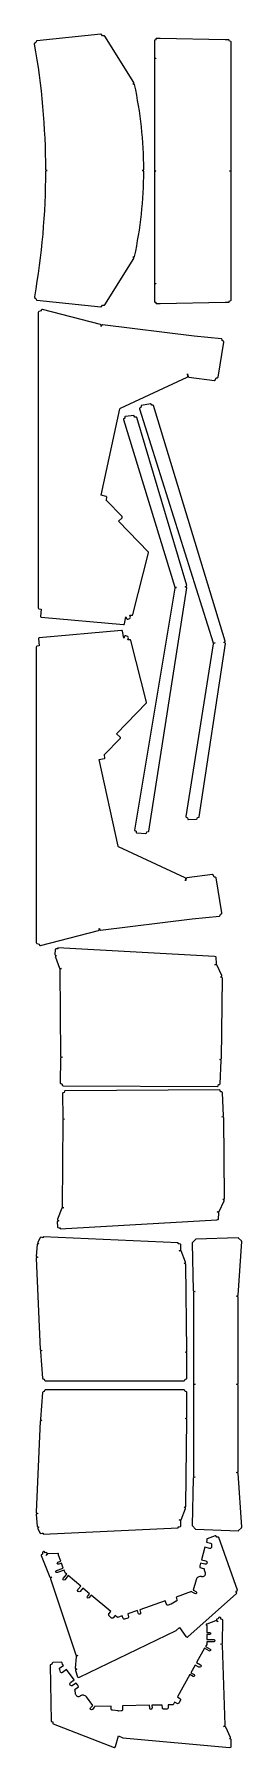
# Model space of a CAD drawing. Header units: millimetres. Extents: x 5073 to 6514, y -4882 to 7025.
import ezdxf

# ---------------------------------------------------------------- set-up
doc = ezdxf.new("R2010")
doc.units = ezdxf.units.MM
doc.layers.get('0').update_dxf_attribs({"linetype": 'CONTINUOUS'})

msp = doc.modelspace()

# ---------------------------------------------------------------- linework, layer by layer
for points in [[(5163, 6078), (5156, 6077, 0.388554), (5151, 6072, -0.043994), (5074, 5201, 0.267422), (5075, 5196), (5084, 5189), (5088, 5179, 0.267949), (5092, 5176), (5536, 5131, 0.259232), (5540, 5133), (5547, 5142), (5559, 5142, 0.259232), (5563, 5145), (5765, 5467, 0.388035), (5763, 5473), (5757, 5478), (5765, 5477, 0.38872), (5770, 5481, 0.052929), (5834, 6072, 0.389455), (5830, 6077), (5822, 6078), (5830, 6079, 0.389455), (5834, 6084, 0.052929), (5770, 6675, 0.38872), (5765, 6679), (5757, 6678), (5763, 6682, 0.388035), (5765, 6689), (5563, 7011, 0.259232), (5559, 7014), (5547, 7014), (5540, 7023, 0.259232), (5536, 7025), (5092, 6980, 0.267949), (5088, 6977), (5084, 6967), (5075, 6961, 0.288547), (5073, 6956, -0.044041), (5151, 6084, 0.388554), (5156, 6079)], [(5917, 6986), (5911, 6984, 0.339454), (5908, 6980), (5908, 6863, 0.414214), (5912, 6859), (5917, 6859), (5917, 6856), (5912, 6856, 0.414214), (5908, 6852), (5908, 6079, 0.388879), (5911, 6075), (5917, 6074), (5911, 6074, 0.388879), (5908, 6070), (5908, 5297, 0.414214), (5912, 5293), (5917, 5293), (5917, 5290), (5912, 5290, 0.414214), (5908, 5286), (5908, 5168, 0.339454), (5911, 5164), (5917, 5163), (5918, 5157, 0.339454), (5922, 5154), (5947, 5154), (6400, 5163), (6424, 5163, 0.339454), (6428, 5166), (6430, 5172), (6439, 5175, 0.339454), (6442, 5179), (6442, 6070, 0.388879), (6438, 6074), (6430, 6074), (6438, 6075, 0.388879), (6442, 6079), (6442, 6970, 0.339454), (6439, 6974), (6430, 6976), (6428, 6982, 0.339454), (6424, 6985), (6400, 6985), (5947, 6995), (5922, 6995, 0.339454), (5918, 6992)], [(5736, 2988), (5753, 2988, 0.339454), (5758, 2992), (5867, 3422, 0.259743), (5866, 3427), (5659, 3641), (5683, 3665, 0.414214), (5683, 3673), (5575, 3785, -0.250036), (5574, 3791), (5577, 3806, 0.414214), (5572, 3813), (5539, 3821), (5668, 4422, -0.235422), (5672, 4426), (6136, 4641, 0.315299), (6139, 4647), (6138, 4664), (6142, 4647, 0.315299), (6147, 4643), (6325, 4619, 0.339454), (6331, 4622), (6337, 4637), (6345, 4638, 0.339454), (6350, 4643), (6390, 4886, 0.339454), (6386, 4892), (6379, 4896), (6378, 4903, 0.339454), (6373, 4908), (6183, 4926), (5548, 5006, 0.339454), (5541, 5002), (5538, 4995), (5538, 5003, 0.339454), (5534, 5009), (5130, 5113, 0.414214), (5122, 5108), (5121, 5102), (5105, 5098, 0.339454), (5101, 5092), (5101, 3039, 0.339454), (5105, 3033), (5121, 3029), (5117, 2980, 0.414214), (5122, 2974), (5693, 2923, 0.388879), (5700, 2928), (5709, 2977), (5715, 2964, 0.388879), (5723, 2961), (5737, 2966, 0.388879), (5741, 2974)], [(6390, 2799), (6398, 2804, 0.350474), (6400, 2808), (5902, 4444, 0.339454), (5898, 4447), (5889, 4447), (5885, 4455, 0.339454), (5881, 4457), (5818, 4445, 0.339454), (5815, 4442), (5814, 4432), (5806, 4427, 0.339454), (5805, 4423), (6317, 2797, 0.339454), (6321, 2794), (6330, 2795), (6321, 2794, 0.339454), (6317, 2790), (6126, 1588, 0.339454), (6128, 1584), (6137, 1580), (6139, 1571, 0.339454), (6143, 1568), (6201, 1571, 0.339454), (6205, 1574), (6207, 1583), (6216, 1584, 0.339454), (6219, 1587), (6401, 2791, 0.350474), (6398, 2796)], [(6062, 3180), (6053, 3180, 0.339454), (6050, 3176), (5769, 1495, 0.339454), (5771, 1491), (5780, 1487), (5782, 1478, 0.339454), (5785, 1475), (5849, 1472, 0.339454), (5853, 1474), (5856, 1483), (5865, 1484, 0.339454), (5868, 1488), (6133, 3177, 0.350474), (6131, 3181), (6122, 3185), (6130, 3189, 0.350474), (6132, 3194), (5785, 4361, 0.339454), (5781, 4364), (5771, 4363), (5768, 4372, 0.339454), (5764, 4375), (5707, 4369, 0.339454), (5703, 4366), (5702, 4356), (5694, 4351, 0.339454), (5692, 4347), (6049, 3183, 0.339454), (6053, 3180)], [(6359, 897, 0.339454), (6364, 902), (6366, 910), (6373, 913, 0.339454), (6376, 919), (6337, 1162, 0.339454), (6331, 1167), (6323, 1168), (6317, 1183, 0.339454), (6311, 1187), (6133, 1163, 0.315299), (6128, 1158), (6124, 1141), (6126, 1158, 0.315299), (6122, 1164), (5658, 1379, -0.235422), (5655, 1383), (5525, 1985), (5559, 1992, 0.414214), (5563, 1999), (5560, 2014, -0.250036), (5562, 2020), (5670, 2132, 0.414214), (5670, 2140), (5645, 2164), (5852, 2378, 0.259743), (5853, 2383), (5745, 2813, 0.339454), (5739, 2817), (5723, 2817), (5727, 2831, 0.388879), (5723, 2839), (5709, 2844, 0.388879), (5701, 2842), (5695, 2828), (5686, 2877, 0.388879), (5680, 2882), (5108, 2831, 0.414214), (5103, 2825), (5107, 2776), (5092, 2772, 0.339454), (5087, 2766), (5087, 713, 0.339454), (5092, 707), (5107, 703), (5109, 697, 0.414214), (5116, 693), (5520, 796, 0.339454), (5525, 802), (5525, 810), (5528, 803, 0.339454), (5534, 799), (6169, 879)], [(5231, 670), (5223, 669, 0.339454), (5219, 664), (5217, 630, 0.339454), (5220, 625), (5228, 622), (5221, 617, 0.339454), (5220, 611), (5249, 535, 0.339454), (5254, 532), (5263, 533), (5254, 531, 0.339454), (5251, 526), (5255, -76, 0.339454), (5259, -81), (5267, -83), (5259, -85, 0.339454), (5255, -90), (5254, -263, 0.339454), (5258, -267), (5266, -270), (5268, -278, 0.339454), (5273, -282), (6345, -286, 0.339454), (6350, -283), (6352, -274), (6360, -273, 0.339454), (6364, -268), (6372, -107, 0.339454), (6369, -102), (6361, -100), (6369, -97, 0.339454), (6373, -93), (6380, 466, 0.339454), (6376, 471), (6368, 473), (6374, 478, 0.36397), (6376, 484), (6341, 558, 0.339454), (6336, 561), (6327, 559), (6336, 562, 0.339454), (6339, 567), (6337, 610, 0.339454), (6334, 614), (6325, 616), (5237, 677), (5237, 670)], [(5244, -1220), (5236, -1223, 0.339454), (5232, -1228), (5234, -1262, 0.339454), (5238, -1266), (5247, -1268), (5253, -1268), (5253, -1275), (6341, -1214), (6349, -1212, 0.339454), (6353, -1208), (6355, -1165, 0.339454), (6351, -1160), (6343, -1157), (6352, -1159, 0.339454), (6357, -1156), (6392, -1082, 0.36397), (6390, -1076), (6383, -1071), (6392, -1069, 0.339454), (6395, -1064), (6389, -505, 0.339454), (6385, -500), (6377, -498), (6385, -495, 0.339454), (6388, -490), (6380, -330, 0.339454), (6376, -325), (6368, -323), (6365, -315, 0.339454), (6361, -311), (5289, -316, 0.339454), (5284, -320), (5282, -328), (5273, -330, 0.339454), (5270, -335), (5271, -508, 0.339454), (5274, -512), (5283, -515), (5274, -517, 0.339454), (5271, -521), (5267, -1123, 0.339454), (5270, -1128), (5279, -1130), (5270, -1130, 0.339454), (5265, -1133), (5235, -1209, 0.339454), (5237, -1215)], [(6079, -1428), (6087, -1426, 0.339454), (6091, -1421), (6092, -1388, 0.339454), (6088, -1383), (6080, -1380), (6074, -1380), (6074, -1373), (5134, -1331), (5134, -1338), (5128, -1337), (5119, -1335, 0.339454), (5114, -1338), (5098, -1368, 0.339454), (5099, -1374), (5105, -1380), (5097, -1381, 0.339454), (5093, -1386), (5087, -1466, 0.339454), (5090, -1471), (5098, -1473), (5090, -1476, 0.339454), (5086, -1481), (5115, -2114, 0.339454), (5119, -2119), (5127, -2121), (5119, -2124, 0.339454), (5116, -2129), (5130, -2314, 0.339454), (5135, -2319), (5143, -2320), (5145, -2328, 0.339454), (5150, -2332), (6114, -2332, 0.339454), (6119, -2328), (6121, -2320), (6130, -2318, 0.339454), (6134, -2313), (6134, -2140, 0.339454), (6131, -2135), (6122, -2133), (6131, -2131, 0.339454), (6134, -2126), (6127, -1525, 0.339454), (6123, -1520), (6115, -1518), (6122, -1513, 0.339454), (6124, -1507), (6093, -1430, 0.339454), (6088, -1427)], [(6478, -2969), (6486, -2966, 0.330525), (6490, -2962), (6490, -2362, 0.388879), (6485, -2357), (6478, -2356), (6485, -2356, 0.388879), (6490, -2351), (6490, -1751, 0.330525), (6486, -1746), (6478, -1744), (6486, -1742, 0.330525), (6490, -1737), (6514, -1364, 0.212063), (6513, -1360), (6493, -1340, 0.212063), (6490, -1338), (6196, -1349, 0.197211), (6193, -1351), (6172, -1372, 0.197211), (6171, -1376), (6178, -1705, 0.336165), (6182, -1709), (6191, -1711), (6182, -1714, 0.336165), (6179, -1719), (6179, -2351, 0.388879), (6183, -2356), (6191, -2356), (6183, -2357, 0.388879), (6179, -2362), (6179, -2994, 0.336165), (6182, -2999), (6191, -3001), (6182, -3004, 0.336165), (6178, -3008), (6171, -3337, 0.197211), (6172, -3340), (6193, -3362, 0.197211), (6196, -3364), (6490, -3375, 0.212063), (6493, -3373), (6513, -3353, 0.212063), (6514, -3349), (6490, -2975, 0.330525), (6486, -2971)], [(6115, -3209), (6123, -3207, 0.339454), (6127, -3202), (6134, -2602, 0.339454), (6131, -2597), (6122, -2594), (6131, -2592, 0.339454), (6134, -2587), (6134, -2414, 0.339454), (6130, -2409), (6121, -2407), (6119, -2399, 0.339454), (6114, -2395), (5150, -2395, 0.339454), (5145, -2399), (5143, -2407), (5135, -2409, 0.339454), (5130, -2413), (5116, -2599, 0.339454), (5119, -2604), (5127, -2607), (5119, -2609, 0.339454), (5115, -2613), (5086, -3246, 0.339454), (5090, -3251), (5098, -3254), (5090, -3257, 0.339454), (5087, -3262), (5093, -3342, 0.339454), (5097, -3346), (5105, -3348), (5099, -3354, 0.339454), (5098, -3360), (5114, -3390, 0.339454), (5119, -3392), (5128, -3390), (5134, -3390), (5134, -3397), (6074, -3354), (6074, -3347), (6080, -3347), (6088, -3345, 0.339454), (6092, -3340), (6091, -3306, 0.339454), (6087, -3301), (6079, -3299), (6088, -3300, 0.339454), (6093, -3297), (6124, -3220, 0.339454), (6122, -3214)], [(6482, -3790, 0.339454), (6484, -3786), (6355, -3420, 0.339454), (6351, -3418), (6341, -3418), (6336, -3411, 0.339454), (6331, -3409), (6274, -3429, 0.339454), (6272, -3433), (6272, -3442), (6269, -3453), (6298, -3461, -0.414214), (6304, -3472), (6304, -3490, -0.492182), (6293, -3498), (6259, -3489), (6235, -3575), (6264, -3583, -1), (6258, -3607), (6229, -3599), (6224, -3618, 0.094132), (6223, -3629), (6249, -3636, -0.414214), (6254, -3645), (6260, -3667, -0.129026), (6260, -3674), (6257, -3684, -0.414214), (6238, -3694), (6234, -3693, 0.414214), (6197, -3714), (6177, -3786, -0.060581), (6179, -3787), (6196, -3796, -1), (6188, -3811), (6170, -3801, -0.182297), (6166, -3797), (6058, -3835), (6064, -3854, -0.414214), (6059, -3864), (6024, -3883, -0.0401), (6023, -3884), (6004, -3891, -0.414214), (5991, -3884), (5983, -3861), (5806, -3923), (5812, -3942, -1), (5796, -3947), (5790, -3928), (5723, -3952), (5729, -3971, -0.414214), (5724, -3981), (5701, -3989, -0.414214), (5691, -3984), (5684, -3965), (5652, -3977), (5635, -3963), (5622, -3978, -0.479157), (5607, -3978), (5592, -3962, -0.414214), (5592, -3952), (5605, -3936), (5469, -3821), (5452, -3840, -1), (5442, -3831), (5458, -3812), (5411, -3772), (5392, -3795, -1), (5377, -3782), (5396, -3759), (5309, -3685), (5285, -3714, -1), (5274, -3705), (5299, -3676), (5287, -3666), (5280, -3647), (5234, -3665, -1), (5228, -3651), (5274, -3633), (5262, -3600), (5243, -3607, -1), (5238, -3593), (5257, -3586), (5241, -3544), (5241, -3536, 0.414214), (5237, -3532), (5170, -3534, 0.198912), (5167, -3535), (5157, -3546), (5163, -3532, 0.198912), (5163, -3529), (5163, -3529, 0.339454), (5159, -3526), (5150, -3527), (5144, -3520, 0.339454), (5139, -3519), (5132, -3522, 0.339454), (5130, -3526), (5131, -3536), (5124, -3541, 0.339454), (5122, -3546), (5181, -3696, 0.339454), (5186, -3699), (5195, -3697), (5187, -3703, 0.339454), (5185, -3707), (5362, -4236, 0.267949), (5365, -4239), (5376, -4241), (5366, -4246, 0.267949), (5364, -4249), (5357, -4328, 0.339454), (5359, -4332), (5368, -4336), (5360, -4341, 0.339454), (5359, -4345), (5374, -4390, 0.339454), (5378, -4393), (5388, -4392), (6058, -4068), (6083, -4047), (6127, -4108), (6135, -4113, 0.339454), (6140, -4112), (6478, -3809, 0.339454), (6479, -3804), (6474, -3796)], [(6350, -3987), (6341, -3989, 0.339454), (6338, -3993), (6338, -3993, 0.198912), (6339, -3996), (6350, -4007), (6336, -4000, 0.198912), (6333, -4000), (6271, -4022, 0.414214), (6268, -4027), (6271, -4035), (6271, -4080), (6291, -4080, -1), (6291, -4095), (6271, -4095), (6271, -4130), (6320, -4130, -1), (6320, -4145), (6271, -4145), (6271, -4165), (6263, -4179), (6296, -4197, -1), (6289, -4209), (6256, -4191), (6201, -4290), (6227, -4305, -1), (6217, -4322), (6191, -4308), (6161, -4361), (6183, -4373, -1), (6176, -4386), (6154, -4373), (6068, -4529), (6085, -4539, -0.414214), (6088, -4549), (6080, -4569, -0.479157), (6065, -4574), (6048, -4565), (6037, -4583), (6003, -4584), (6004, -4604, -0.414214), (5995, -4613), (5971, -4613, -0.414214), (5963, -4605), (5962, -4585), (5891, -4586), (5892, -4606, -1), (5875, -4607), (5874, -4587), (5687, -4591), (5687, -4616, -0.414214), (5678, -4626), (5658, -4627, -0.0401), (5656, -4626), (5616, -4621, -0.414214), (5608, -4613), (5607, -4593), (5492, -4595, -0.182297), (5490, -4601), (5477, -4616, -1), (5464, -4605), (5477, -4590, -0.060581), (5479, -4588), (5435, -4528, 0.414214), (5393, -4522), (5389, -4525, -0.414214), (5368, -4521), (5362, -4513, -0.129026), (5359, -4506), (5357, -4484, -0.414214), (5358, -4474), (5381, -4458, 0.094132), (5376, -4447), (5365, -4432), (5340, -4449, -1), (5326, -4429), (5350, -4411), (5298, -4339), (5269, -4360, -0.492182), (5256, -4356), (5250, -4339, -0.414214), (5252, -4327), (5276, -4310), (5269, -4300), (5266, -4291, 0.339454), (5262, -4288), (5202, -4290, 0.339454), (5198, -4293), (5196, -4302), (5187, -4305, 0.339454), (5184, -4309), (5191, -4696, 0.339454), (5194, -4700), (5203, -4702), (5202, -4711, 0.339454), (5205, -4715), (5628, -4881, 0.339454), (5633, -4880), (5638, -4873), (5658, -4800), (5688, -4812), (6430, -4880), (6439, -4878, 0.339454), (6442, -4874), (6441, -4826, 0.339454), (6438, -4823), (6429, -4820), (6436, -4814, 0.339454), (6437, -4810), (6403, -4738, 0.267949), (6399, -4736), (6388, -4735), (6398, -4728, 0.267949), (6400, -4725), (6380, -4168, 0.339454), (6377, -4164), (6368, -4162), (6377, -4160, 0.339454), (6380, -4156), (6382, -3994, 0.339454), (6379, -3991), (6370, -3988), (6369, -3979, 0.339454), (6365, -3976), (6357, -3975, 0.339454), (6353, -3978)]]:
    msp.add_lwpolyline(points, format="xyb", close=True)

doc.saveas('drawing.dxf')
